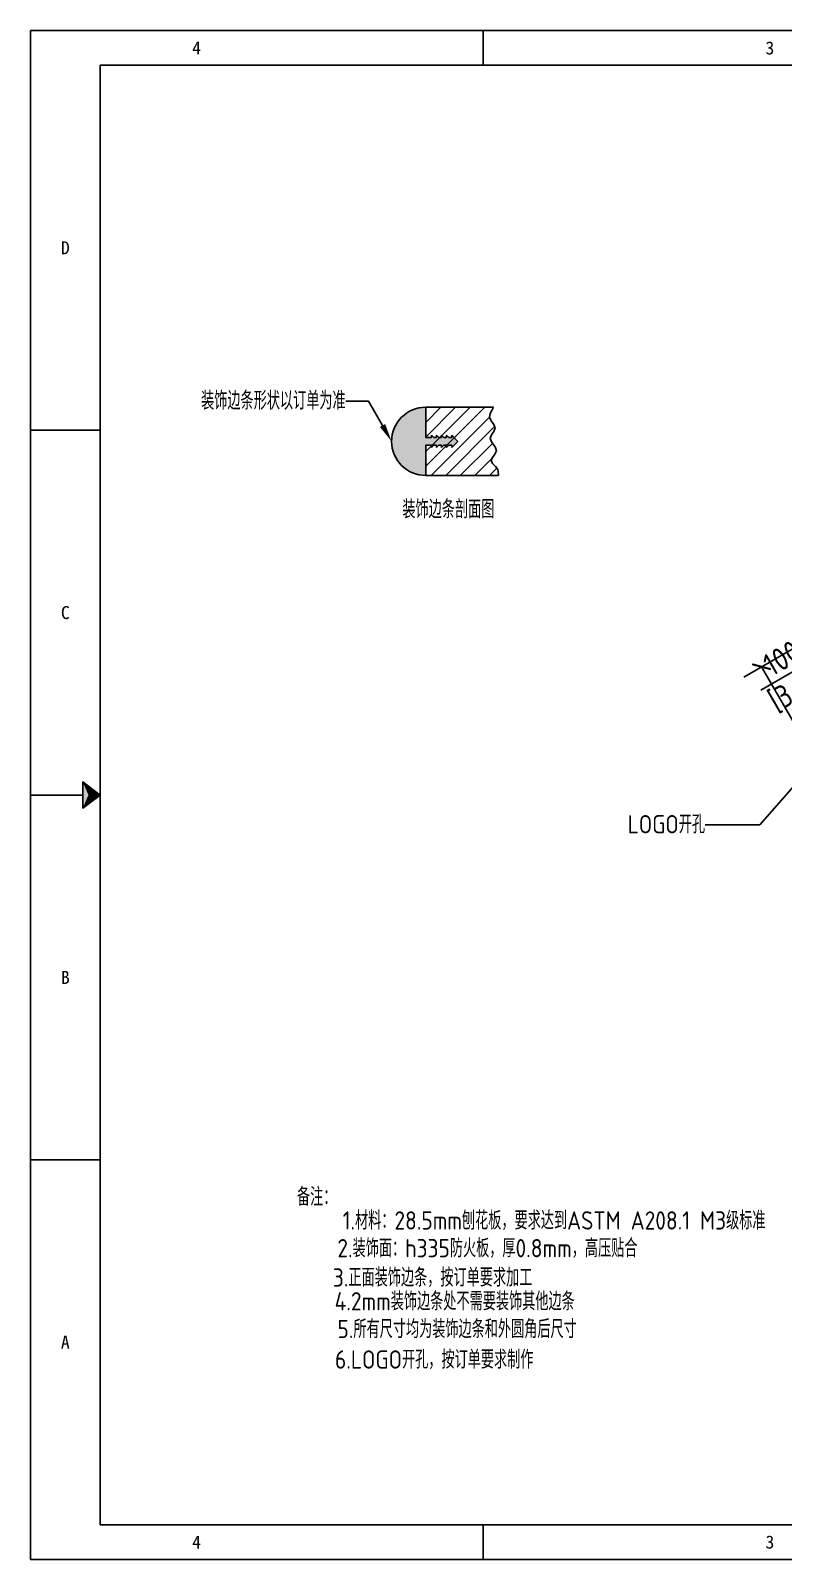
# Model space of a CAD drawing. Header units: millimetres. Extents: x -8883 to 24658, y -3888 to 19148.
# Drawn here: x 4 to 1654, y 9813 to 13163 of the extents above; entities that cross this region are included whole.
import ezdxf
from ezdxf import colors
from ezdxf.entities.mleader import LeaderData, LeaderLine
from ezdxf.enums import TextEntityAlignment as Align
from ezdxf.math import Vec2, Vec3

# ---------------------------------------------------------------- set-up
doc = ezdxf.new("R2010")
doc.units = ezdxf.units.MM
doc.header["$MEASUREMENT"] = 0
doc.linetypes.add('DOT', pattern=[0.2, 0.1, -0.1])
for name, color, linetype in [('ATTACHMENT', 7, 'Continuous'), ('DIM', 254, 'Continuous'), ('print', 30, 'Continuous'), ('TITLEBLOCK', 7, 'Continuous')]:
    doc.layers.add(name, color=color, linetype=linetype)
doc.styles.add('Dartop', font='')
doc.styles.add('Dartop Text Style', font='gbenor.shx', dxfattribs={"bigfont": 'gbcbig.shx'})
doc.styles.get('Dartop').set_extended_font_data('FangSong_GB2312')
doc.dimstyles.new('Dartop DIM Style', dxfattribs={"dimscale": 20, "dimtxt": 2.5, "dimasz": 1.5, "dimexe": 2.25, "dimexo": 2, "dimtad": 1, "dimdsep": 46, "dimtxsty": 'Dartop Text Style', "dimblk": 'ARCHTICK', "dimcen": 0.09, "dimadec": 1, "dimazin": 0, "dimtfac": 1, "dimtofl": 0, "dimtmove": 0, "dimatfit": 1, "dimfxl": 1, "dimtolj": 1, "dimtzin": 0, "dimarcsym": 0})

# ---------------------------------------------------------------- blocks, each defined once
blk = doc.blocks.new('*U138')
at = {"color": 254, "linetype": 'Continuous', "extrusion": (0, 0, -1)}
for points in [[(-0.833, 11), (-0.75, 10.812), (-0.75, 11.188)], [(-0.833, 11), (-0.75, 11.188), (-1, 11)], [(-0.833, 11), (-1, 11), (-0.75, 10.812)]]:
    blk.add_solid(points, dxfattribs=at)
blk = doc.blocks.new('_ArchTick')
at = {"color": 0, "linetype": 'ByBlock', "const_width": 0.15}
blk.add_lwpolyline([(-0.5, -0.5), (0.5, 0.5)], dxfattribs=at)
blk = doc.blocks.new('*D156')
at = {"layer": 'Defpoints', "color": 0, "transparency": 16777216}
for p in [(1764.6, 11861), (1605.8, 11769.3), (2221.6, 11069.4)]:
    blk.add_point(p, dxfattribs=at)
at = {"layer": 'DIM', "color": 0, "lineweight": -2, "transparency": 16777216}
for p, q in [((1729.9, 11841), (1566.8, 11746.8)), ((2062.8, 10977.8), (1605.8, 11769.3)), ((2186.9, 11049.4), (2023.8, 10955.3))]:
    blk.add_line(p, q, dxfattribs=at)
at = {"layer": 'DIM', "color": 0, "lineweight": -2, "transparency": 16777216, "xscale": 30, "yscale": 30, "zscale": 30}
for p, rotation in [((1605.8, 11769.3), 119.9995862668452), ((2062.8, 10977.8), 299.9995862668452)]:
    blk.add_blockref('_ArchTick', p, dxfattribs=dict(at, rotation=rotation))
at = {"layer": 'DIM', "color": 0, "transparency": 16777216, "char_height": 50, "attachment_point": 5, "rotation": 299.9996, "style": 'Dartop Text Style'}
for s, insert in [('\\A1;[35.98]', (1800.9, 11354.3)), ('\\A1;914', (1866.8, 11392.3))]:
    blk.add_mtext(s, dxfattribs=dict(at, insert=insert))
blk = doc.blocks.new('*D158')
at = {"layer": 'Defpoints', "color": 0, "transparency": 16777216}
for p in [(1786.4, 11823.2), (1902.2, 11822.6), (1815.6, 11772.6)]:
    blk.add_point(p, dxfattribs=at)
at = {"layer": 'DIM', "color": 0, "lineweight": -2, "transparency": 16777216}
for p, q in [((1882.2, 11857.3), (1850.5, 11912.2)), ((1795.6, 11807.3), (1763.9, 11862.2)), ((1873, 11873.2), (1898.9, 11888.2)), ((1786.4, 11823.2), (1604.4, 11718.2))]:
    blk.add_line(p, q, dxfattribs=at)
at = {"layer": 'DIM', "color": 0, "lineweight": -2, "transparency": 16777216, "xscale": 30, "yscale": 30, "zscale": 30}
for p, rotation in [((1873, 11873.2), 209.9995862668455), ((1786.4, 11823.2), 29.99958626684549)]:
    blk.add_blockref('_ArchTick', p, dxfattribs=dict(at, rotation=rotation))
at = {"layer": 'DIM', "color": 0, "transparency": 16777216, "char_height": 50, "attachment_point": 5, "rotation": 29.9996, "style": 'Dartop Text Style'}
for s, insert in [('\\A1;100', (1650.6, 11788.2)), ('\\A1;[3.94]', (1688.7, 11722.3))]:
    blk.add_mtext(s, dxfattribs=dict(at, insert=insert))

msp = doc.modelspace()

# ---------------------------------------------------------------- hatches: boundary and pattern name
at = {"layer": 'ATTACHMENT', "linetype": 'Continuous'}
h = msp.add_hatch(color=256, dxfattribs=at)
edge = h.paths.add_edge_path()
edge.add_line((887.567, 12255.044), (893.61, 12255.044))
edge.add_line((893.61, 12255.044), (893.61, 12250.001))
edge.add_line((893.61, 12250.001), (898.671, 12255.044))
edge.add_line((898.671, 12255.044), (904.713, 12255.044))
edge.add_line((904.713, 12255.044), (904.713, 12250.001))
edge.add_line((904.713, 12250.001), (909.774, 12255.044))
edge.add_line((909.774, 12255.044), (915.817, 12255.044))
edge.add_line((915.817, 12255.044), (915.817, 12250.001))
edge.add_line((915.817, 12250.001), (920.877, 12255.044))
edge.add_line((920.877, 12255.044), (926.92, 12255.044))
edge.add_line((926.92, 12255.044), (926.92, 12250.001))
edge.add_line((926.92, 12250.001), (940.195, 12263.229))
edge.add_line((926.92, 12276.458), (940.195, 12263.229))
edge.add_line((926.92, 12271.415), (926.92, 12276.458))
edge.add_line((920.877, 12271.415), (926.92, 12271.415))
edge.add_line((915.817, 12276.458), (920.877, 12271.415))
edge.add_line((915.817, 12271.415), (915.817, 12276.458))
edge.add_line((909.774, 12271.415), (915.817, 12271.415))
edge.add_line((904.713, 12276.458), (909.774, 12271.415))
edge.add_line((904.713, 12271.415), (904.713, 12276.458))
edge.add_line((898.671, 12271.415), (904.713, 12271.415))
edge.add_line((893.61, 12276.458), (898.671, 12271.415))
edge.add_line((893.61, 12271.415), (893.61, 12276.458))
edge.add_line((887.567, 12271.415), (893.61, 12271.415))
edge.add_line((882.507, 12276.458), (887.567, 12271.415))
edge.add_line((882.507, 12271.415), (882.507, 12276.458))
edge.add_line((869.936, 12271.415), (882.507, 12271.415))
edge.add_line((869.936, 12338.032), (869.936, 12271.415))
edge.add_arc((869.936, 12263.229), 74.803, 90, 270)
edge.add_line((869.936, 12255.044), (869.936, 12188.426))
edge.add_line((869.936, 12255.044), (882.507, 12255.044))
edge.add_line((882.507, 12255.044), (882.507, 12250.001))
edge.add_line((882.507, 12250.001), (887.567, 12255.044))

# ---------------------------------------------------------------- linework, layer by layer
for p, q in [((869.936, 12304.771), (903.198, 12338.032)), ((869.936, 12272.743), (935.226, 12338.032)), ((869.936, 12240.716), (967.253, 12338.032)), ((869.936, 12208.688), (999.281, 12338.032)), ((869.936, 12338.032), (869.936, 12271.415)), ((869.936, 12338.032), (1018.318, 12338.032)), ((1010.938, 12324.233), (1015.587, 12332.379)), ((1015.587, 12332.379), (1018.318, 12338.032)), ((881.702, 12188.426), (1009.413, 12316.137)), ((1009.355, 12316.256), (1010.938, 12324.233)), ((1013.192, 12308.345), (1009.355, 12316.256)), ((1019.035, 12300.5), (1013.192, 12308.345)), ((1021.966, 12292.61), (1019.035, 12300.5)), ((869.936, 12271.415), (882.507, 12271.415)), ((882.507, 12271.415), (882.507, 12276.458)), ((882.507, 12276.458), (887.567, 12271.415)), ((887.567, 12271.415), (893.61, 12271.415)), ((893.61, 12271.415), (893.61, 12276.458)), ((893.61, 12276.458), (898.671, 12271.415)), ((898.671, 12271.415), (904.713, 12271.415)), ((904.713, 12271.415), (904.713, 12276.458)), ((904.713, 12276.458), (909.774, 12271.415)), ((909.774, 12271.415), (915.817, 12271.415)), ((913.73, 12188.426), (1020.868, 12295.565)), ((915.817, 12271.415), (915.817, 12276.458)), ((915.817, 12276.458), (920.877, 12271.415)), ((920.877, 12271.415), (926.92, 12271.415)), ((926.92, 12271.415), (926.92, 12276.458)), ((926.92, 12276.458), (940.195, 12263.229)), ((926.92, 12250.001), (940.195, 12263.229)), ((1010.931, 12269.753), (1013.844, 12277.379)), ((1014.729, 12260.538), (1010.931, 12269.753)), ((1013.844, 12277.379), (1019.08, 12285.025)), ((1019.08, 12285.025), (1021.966, 12292.61)), ((869.936, 12255.044), (869.936, 12188.426)), ((869.936, 12255.044), (882.507, 12255.044)), ((882.507, 12250.001), (887.567, 12255.044)), ((882.507, 12255.044), (882.507, 12250.001)), ((887.567, 12255.044), (893.61, 12255.044)), ((893.61, 12250.001), (898.671, 12255.044)), ((893.61, 12255.044), (893.61, 12250.001)), ((898.671, 12255.044), (904.713, 12255.044)), ((904.713, 12250.001), (909.774, 12255.044)), ((904.713, 12255.044), (904.713, 12250.001)), ((909.774, 12255.044), (915.817, 12255.044)), ((915.817, 12250.001), (920.877, 12255.044)), ((915.817, 12255.044), (915.817, 12250.001)), ((920.877, 12255.044), (926.92, 12255.044)), ((926.92, 12255.044), (926.92, 12250.001)), ((945.757, 12188.426), (1016.101, 12258.77)), ((1021.837, 12251.376), (1014.729, 12260.538)), ((1016.234, 12227.723), (1021.726, 12234.886)), ((1021.726, 12234.886), (1025.119, 12242.167)), ((1025.119, 12242.167), (1021.837, 12251.376)), ((977.785, 12188.426), (1015.595, 12226.236)), ((1009.812, 12188.426), (1025.666, 12204.28)), ((1013.296, 12220.886), (1016.234, 12227.723)), ((1016.234, 12214.372), (1013.296, 12220.886)), ((1022.575, 12207.955), (1016.234, 12214.372)), ((1028.271, 12201.182), (1022.575, 12207.955)), ((1029.621, 12189.806), (1028.271, 12201.182)), ((869.936, 12188.426), (1028.969, 12188.426)), ((1028.969, 12188.426), (1029.621, 12189.806))]:
    msp.add_line(p, q, dxfattribs=at)
msp.add_arc((869.936, 12263.229), 74.803, 90, 270, dxfattribs=at)
at = {"layer": 'print'}
msp.add_lwpolyline([(3.903, 13163.393), (4841.283, 13163.393), (4841.283, 9813.038), (3.903, 9813.038)], close=True, dxfattribs=at)
at = {"layer": 'TITLEBLOCK', "color": 0, "linetype": 'DOT'}
for p, q in [((3.903, 13163.393), (4765.139, 13163.393)), ((3.903, 9889.183), (3.903, 13087.248))]:
    msp.add_line(p, q, dxfattribs=at)
at = {"layer": 'TITLEBLOCK', "color": 0}
for p, q in [((3.903, 13163.393), (3.903, 13087.248)), ((995.99, 13087.248), (995.99, 13163.393)), ((156.192, 9889.183), (156.192, 13087.248)), ((156.192, 13087.248), (4688.994, 13087.248)), ((156.192, 12287.732), (3.903, 12287.732)), ((118.119, 11488.215), (3.903, 11488.215)), ((156.192, 10688.699), (3.903, 10688.699)), ((3.903, 9889.183), (3.903, 9813.038)), ((4688.994, 9889.183), (156.192, 9889.183)), ((995.99, 9813.038), (995.99, 9889.183))]:
    msp.add_line(p, q, dxfattribs=at)
msp.add_lwpolyline([(156.192, 11488.215), (118.119, 11459.661), (118.119, 11516.77), (156.192, 11488.215)], close=True, dxfattribs=at)

# ---------------------------------------------------------------- block references
at = {"layer": 'TITLEBLOCK', "color": 0, "linetype": 'Continuous', "xscale": 152.2888407109637, "yscale": 152.2888407109637, "zscale": 152.2888407109637}
msp.add_blockref('*U138', (3.903, 9813.038), dxfattribs=at)

# ---------------------------------------------------------------- texts
at = {"layer": 'DIM', "style": 'Dartop Text Style'}
for s, p in [('装饰边条剖面图', (919.557, 12114.502)), ('备注：', (630.957, 10607.849)), ('1.材料：28.5mm刨花板，要求达到ASTM A208.1 M3级标准', (1151.25, 10555.866)), ('2.装饰面：h335防火板，厚0.8mm，高压贴合           ', (1124.461, 10495.101)), ('3.正面装饰边条，按订单要求加工                    ', (1101.961, 10430.852)), ('4.2mm装饰边条处不需要装饰其他边条                 ', (1117.794, 10378.764)), ('5.所有尺寸均为装饰边条和外圆角后尺寸              ', (1090.637, 10318)), ('6.LOGO开孔，按订单要求制作              ', (1040.392, 10251.113))]:
    msp.add_text(s, height=40, dxfattribs=at).set_placement(p, align=Align.MIDDLE_CENTER)
at = {"layer": 'TITLEBLOCK', "color": 0, "style": 'Dartop'}
for s, p in [('4', (367.798, 13125.32)), ('3', (1624.181, 13125.32)), ('D', (80.047, 12687.49)), ('C', (80.047, 11887.974)), ('B', (80.047, 11088.457)), ('A', (80.047, 10288.941)), ('4', (367.798, 9851.11)), ('3', (1624.181, 9851.11))]:
    msp.add_text(s, height=28.554, dxfattribs=at).set_placement(p, align=Align.MIDDLE_CENTER)

# ---------------------------------------------------------------- dimensions: what is measured, and where the dimension line sits
at = {"layer": 'DIM'}
for p1, p2, distance, picture, middle in [((1902.173, 11822.643), (1815.569, 11772.643), -58.423, '*D158', (1669.381, 11755.704)), ((2221.561, 11069.433), (1764.567, 11860.983), 183.337, '*D156', (1834.289, 11373.541))]:
    dim = msp.add_aligned_dim(p1=p1, p2=p2, distance=distance, dimstyle='Dartop DIM Style', override={"dimpost": '\\X'}, dxfattribs=at)
    dim.commit()
    dim.dimension.update_dxf_attribs({"geometry": picture, "text_midpoint": middle})

# ---------------------------------------------------------------- leaders
ml = msp.add_multileader_mtext('Standard', dxfattribs=at)
ml.set_content('装饰边条形状以订单为准', color=256, style='Dartop Text Style')
ml.set_leader_properties()
ml.build(insert=Vec2(0, 0))
ml.multileader.update_dxf_attribs({"dogleg_length": 0.36, "arrow_head_size": 40})
ctx = ml.context
ctx.base_point, ctx.char_height, ctx.arrow_head_size, ctx.landing_gap_size, ctx.plane_origin = Vec3(379.358, 12351.057), 40, 40, 0.09, Vec3(1021.904, 12512.295)
ctx.text_align_type = 2
notes = []
notes.append((ctx, [(0, (1, 1, 0), (744.836, 12351.057), (-1, 0), 50.298, [(0, [(795.133, 12263.229)], 0, [])])]))
ctx.mtext.insert, ctx.mtext.alignment, ctx.mtext.flow_direction = Vec3(694.448, 12372.601), 3, 5
ml = msp.add_multileader_mtext('Standard', dxfattribs=at)
ml.set_content('LOGO开孔', color=256, style='Dartop Text Style')
ml.set_leader_properties()
ml.build(insert=Vec2(0, 0))
ml.multileader.update_dxf_attribs({"dogleg_length": 0.36, "arrow_head_size": 40})
ctx = ml.context
ctx.base_point, ctx.char_height, ctx.arrow_head_size, ctx.landing_gap_size, ctx.plane_origin = Vec3(1327.175, 11422.839), 40, 40, 0.09, Vec3(1824.869, 11551.111)
ctx.text_align_type = 2
notes.append((ctx, [(0, (1, 1, 0), (1602.094, 11422.839), (-1, 0), 119.935, [(0, [(1922.173, 11788.002)], 0, [])])]))
ctx.mtext.insert, ctx.mtext.alignment, ctx.mtext.flow_direction = Vec3(1482.069, 11444.162), 3, 5
ml = msp.add_multileader_mtext('Standard', dxfattribs=at)
ml.set_content('背部和两侧装饰边条', color=256, style='Dartop Text Style')
ml.set_leader_properties()
ml.build(insert=Vec2(0, 0))
ml.multileader.update_dxf_attribs({"dogleg_length": 0.36, "arrow_head_size": 40})
ctx = ml.context
ctx.base_point, ctx.char_height, ctx.arrow_head_size, ctx.landing_gap_size, ctx.plane_origin = Vec3(1766.326, 11095.042), 40, 40, 0.09, Vec3(2351.52, 11256.28)
ctx.text_align_type = 2
notes.append((ctx, [(0, (1, 1, 0), (2074.451, 11095.042), (-1, 0), 50.298, [(0, [(2132.848, 11217.539)], 0, [])])]))
ctx.mtext.insert, ctx.mtext.alignment, ctx.mtext.flow_direction = Vec3(2024.063, 11116.586), 3, 5
for ctx, leaders in notes:
    for number, flags, end, landing, length, lines in leaders:
        leader = LeaderData()
        leader.index, (leader.has_last_leader_line, leader.has_dogleg_vector, leader.attachment_direction) = number, flags
        leader.last_leader_point, leader.dogleg_vector, leader.dogleg_length = Vec3(end), Vec3(landing), length
        for number, points, colour, breaks in lines:
            line = LeaderLine()
            line.index, line.vertices, line.color, line.breaks = number, Vec3.list(points), colors.encode_raw_color(colour), breaks
            leader.lines.append(line)
        ctx.leaders.append(leader)

doc.saveas('drawing.dxf')
